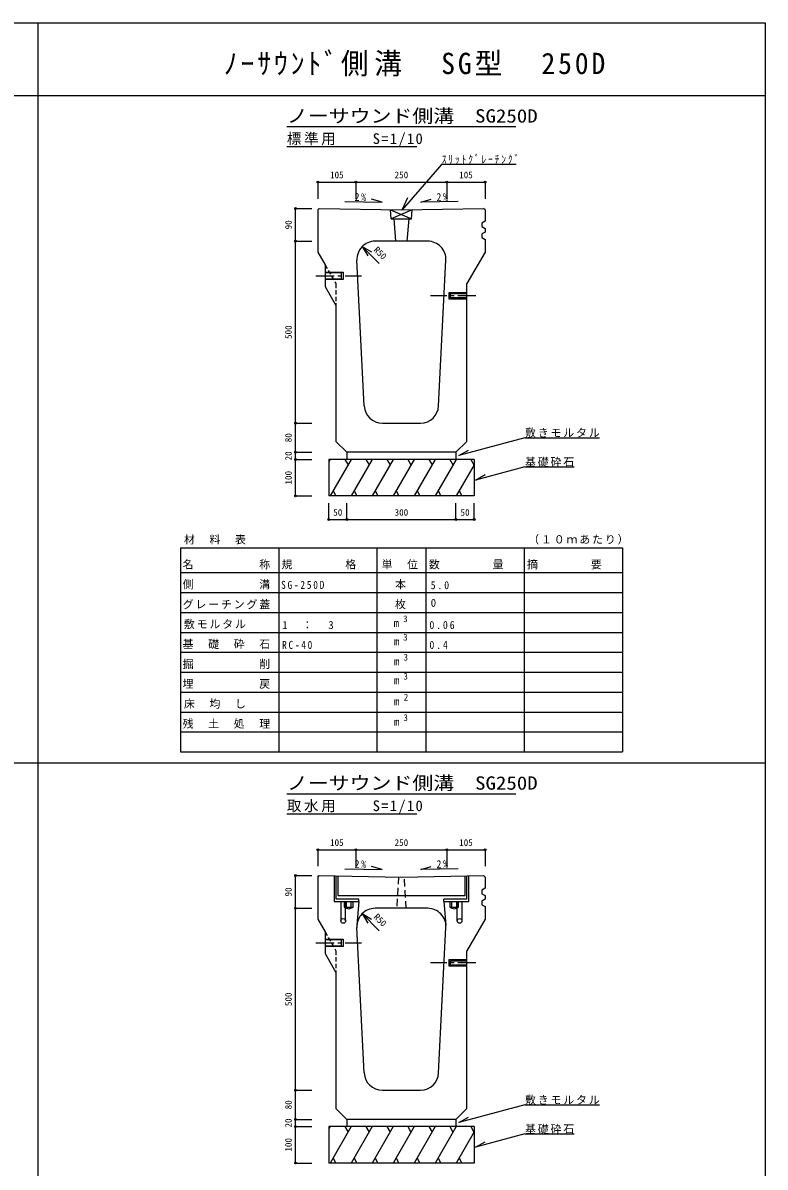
# Model space of a CAD drawing. Units: millimetres at full size, sheet at 1:10. Extents: x -5775 to 2225, y -2710 to 2990.
# Drawn here: x 184 to 2225, y -155 to 2990 of the extents above; entities that cross this region are included whole.
import ezdxf
from ezdxf.enums import TextEntityAlignment as Align

# ---------------------------------------------------------------- set-up
doc = ezdxf.new("R2010")
doc.units = ezdxf.units.MM
doc.header["$LTSCALE"] = 10
doc.header["$PDMODE"] = 32
doc.header["$PDSIZE"] = 5
for name, pattern in [('CHAIN1', [8, 5, -1, 1, -1]), ('DASHED1', [1.8, 1.2, -0.6]), ('DASHED2', [3, 2, -1]), ('DOUBLE_CHAIN2', [12.8, 9, -1, 0.6, -0.6, 0.6, -1])]:
    doc.linetypes.add(name, pattern=pattern)
doc.layers.add('0-0_通り芯', color=7, linetype='Continuous')
doc.styles.add('ＭＳ ゴシック', font='')
doc.styles.get('ＭＳ ゴシック').set_extended_font_data('MS Gothic')

msp = doc.modelspace()

# ---------------------------------------------------------------- linework, layer by layer
at = {"layer": '0-0_通り芯', "color": 2}
for p, q in [((-5774.77, 2989.61), (2225.23, 2989.61)), ((225.23, 2989.61), (225.23, -2710.39)), ((2225.23, 2989.61), (2225.23, -2710.39)), ((-5774.77, 2789.61), (2225.23, 2789.61)), ((-5774.77, 2789.61), (2225.23, 2789.61)), ((1068.23, 575.27), (1068.23, 559.27)), ((1074.23, 559.27), (1074.23, 575.27)), ((1086.23, 575.27), (1086.23, 559.27)), ((1092.23, 559.27), (1092.23, 575.27)), ((1358.23, 575.27), (1358.23, 559.27)), ((1364.23, 559.27), (1364.23, 575.27)), ((1376.23, 575.27), (1376.23, 559.27)), ((1382.23, 559.27), (1382.23, 575.27)), ((1068.23, 559.27), (1092.23, 559.27)), ((1358.23, 559.27), (1382.23, 559.27))]:
    msp.add_line(p, q, dxfattribs=at)
at = {"layer": '0-0_通り芯'}
for p, q in [((910.23, 2704.61), (1540.23, 2704.61)), ((910.23, 2649.61), (1267.73, 2649.61)), ((1336.1, 2601.69), (1541.1, 2601.69)), ((1015.23, 2304.61), (1065.23, 2304.61)), ((1060.23, 2302.61), (1015.23, 2302.61)), ((1060.23, 2286.61), (1060.23, 2302.61)), ((1065.23, 2304.61), (1065.23, 2284.61)), ((1015.23, 2286.61), (1060.23, 2286.61)), ((1065.23, 2284.61), (1015.23, 2284.61)), ((1355.23, 2247.61), (1355.23, 2231.61)), ((1405.23, 2247.61), (1355.23, 2247.61)), ((1360.23, 2245.61), (1405.23, 2245.61)), ((1360.23, 2233.61), (1360.23, 2245.61)), ((1405.23, 2233.61), (1360.23, 2233.61)), ((1355.23, 2231.61), (1405.23, 2231.61)), ((1565.01, 1849.38), (1770.01, 1849.38)), ((1075.23, 1809.61), (1075.23, 1789.61)), ((1375.23, 1809.61), (1375.23, 1789.61)), ((1029.28, 1789.61), (1025.23, 1782.59)), ((1087.02, 1789.61), (1029.28, 1689.61)), ((1069.72, 1789.61), (1078.37, 1774.62)), ((1144.75, 1789.61), (1087.02, 1689.61)), ((1127.45, 1789.61), (1136.1, 1774.62)), ((1202.49, 1789.61), (1144.75, 1689.61)), ((1185.19, 1789.61), (1193.84, 1774.62)), ((1260.22, 1789.61), (1202.49, 1689.61)), ((1242.92, 1789.61), (1251.57, 1774.62)), ((1317.96, 1789.61), (1260.22, 1689.61)), ((1300.66, 1789.61), (1309.31, 1774.62)), ((1375.69, 1789.61), (1317.96, 1689.61)), ((1358.39, 1789.61), (1367.04, 1774.62)), ((1425.23, 1775.41), (1375.69, 1689.61)), ((1416.13, 1789.61), (1424.78, 1774.62)), ((1425.23, 1789.61), (1425.23, 1689.61)), ((1565.01, 1769.58), (1429.12, 1733.17)), ((1565.01, 1769.58), (1700.01, 1769.58)), ((1429.12, 1733.17), (1455.11, 1748.17)), ((1037.2, 1703.32), (1045.12, 1689.61)), ((1094.94, 1703.32), (1102.86, 1689.61)), ((1152.67, 1703.32), (1160.6, 1689.61)), ((1210.41, 1703.32), (1218.33, 1689.61)), ((1268.14, 1703.32), (1276.07, 1689.61)), ((1325.88, 1703.32), (1333.8, 1689.61)), ((1383.61, 1703.32), (1391.54, 1689.61)), ((1425.23, 1689.61), (1025.23, 1689.61)), ((617.73, 1547.15), (1832.73, 1547.15)), ((617.73, 1547.15), (617.73, 1424.03)), ((887.73, 1547.15), (887.73, 1424.03)), ((1157.73, 1547.15), (1157.73, 1424.03)), ((1292.73, 1547.15), (1292.73, 1424.03)), ((1562.73, 1547.15), (1562.73, 1424.03)), ((1832.73, 1547.15), (1832.73, 1424.03)), ((617.73, 1478.75), (1832.73, 1478.75)), ((617.73, 1424.03), (1832.73, 1424.03)), ((617.73, 1424.03), (617.73, 986.27)), ((887.73, 1424.03), (887.73, 986.27)), ((1157.73, 1424.03), (1157.73, 986.27)), ((1292.73, 1424.03), (1292.73, 986.27)), ((1562.73, 1424.03), (1562.73, 986.27)), ((1832.73, 1424.03), (1832.73, 986.27)), ((617.73, 1369.31), (1832.73, 1369.31)), ((617.73, 1314.59), (1832.73, 1314.59)), ((617.73, 1259.87), (1832.73, 1259.87)), ((617.73, 1205.15), (1832.73, 1205.15)), ((617.73, 1150.43), (1832.73, 1150.43)), ((617.73, 1095.71), (1832.73, 1095.71)), ((617.73, 1040.99), (1832.73, 1040.99)), ((617.73, 986.27), (1832.73, 986.27)), ((703.23, 986.27), (1612.23, 986.27)), ((910.23, 871.27), (1540.23, 871.27)), ((910.23, 816.27), (1267.73, 816.27)), ((1050.23, 645.37), (1050.23, 591.27)), ((1400.23, 591.27), (1400.23, 645.37)), ((1050.23, 591.27), (1400.23, 591.27)), ((1015.23, 471.27), (1065.23, 471.27)), ((1060.23, 469.27), (1015.23, 469.27)), ((1015.23, 453.27), (1060.23, 453.27)), ((1065.23, 451.27), (1015.23, 451.27)), ((1060.23, 453.27), (1060.23, 469.27)), ((1065.23, 471.27), (1065.23, 451.27)), ((1355.23, 414.27), (1355.23, 398.27)), ((1405.23, 414.27), (1355.23, 414.27)), ((1360.23, 412.27), (1405.23, 412.27)), ((1360.23, 400.27), (1360.23, 412.27)), ((1355.23, 398.27), (1405.23, 398.27)), ((1405.23, 400.27), (1360.23, 400.27)), ((1565.01, 16.05), (1770.01, 16.05)), ((1075.23, -23.73), (1075.23, -43.73)), ((1375.23, -23.73), (1375.23, -43.73)), ((1029.28, -43.73), (1025.23, -50.74)), ((1087.02, -43.73), (1029.28, -143.73)), ((1069.72, -43.73), (1078.37, -58.71)), ((1144.75, -43.73), (1087.02, -143.73)), ((1127.45, -43.73), (1136.1, -58.71)), ((1202.49, -43.73), (1144.75, -143.73)), ((1185.19, -43.73), (1193.84, -58.71)), ((1260.22, -43.73), (1202.49, -143.73)), ((1242.92, -43.73), (1251.57, -58.71)), ((1317.96, -43.73), (1260.22, -143.73)), ((1300.66, -43.73), (1309.31, -58.71)), ((1375.69, -43.73), (1317.96, -143.73)), ((1358.39, -43.73), (1367.04, -58.71)), ((1425.23, -57.92), (1375.69, -143.73)), ((1416.13, -43.73), (1424.78, -58.71)), ((1425.23, -43.73), (1425.23, -143.73)), ((1565.01, -63.75), (1429.12, -100.16)), ((1429.12, -100.16), (1455.11, -85.16)), ((1565.01, -63.75), (1700.01, -63.75)), ((1425.23, -143.73), (1025.23, -143.73)), ((1037.2, -130.01), (1045.12, -143.73)), ((1094.94, -130.01), (1102.86, -143.73)), ((1152.67, -130.01), (1160.6, -143.73)), ((1210.41, -130.01), (1218.33, -143.73)), ((1268.14, -130.01), (1276.07, -143.73)), ((1325.88, -130.01), (1333.8, -143.73)), ((1383.61, -130.01), (1391.54, -143.73))]:
    msp.add_line(p, q, dxfattribs=at)
at = {"layer": '0-0_通り芯', "color": 4}
for p, q in [((995.23, 2552.13), (1100.23, 2552.13)), ((995.23, 2552.13), (995.23, 2505.62)), ((1100.23, 2552.13), (1100.23, 2505.62)), ((1100.23, 2552.13), (1350.23, 2552.13)), ((1350.23, 2552.13), (1350.23, 2505.62)), ((1350.23, 2552.13), (1455.23, 2552.13)), ((1455.23, 2552.13), (1455.23, 2505.62)), ((934.23, 2389.61), (934.23, 2479.61)), ((934.23, 2479.61), (979.23, 2479.61)), ((934.23, 1889.61), (934.23, 2389.61)), ((934.23, 2389.61), (979.23, 2389.61)), ((1164.45, 2327.95), (1117.44, 2374.96)), ((1117.44, 2374.96), (1132.44, 2348.98)), ((1117.44, 2374.96), (1143.42, 2359.96)), ((934.23, 1809.61), (934.23, 1889.61)), ((934.23, 1889.61), (979.23, 1889.61)), ((934.23, 1789.61), (934.23, 1809.61)), ((934.23, 1809.61), (979.23, 1809.61)), ((934.23, 1689.61), (934.23, 1789.61)), ((934.23, 1789.61), (979.23, 1789.61)), ((934.23, 1689.61), (979.23, 1689.61)), ((1025.23, 1624.61), (1025.23, 1669.61)), ((1075.23, 1624.61), (1075.23, 1669.61)), ((1375.23, 1624.61), (1375.23, 1669.61)), ((1425.23, 1624.61), (1425.23, 1669.61)), ((1025.23, 1624.61), (1075.23, 1624.61)), ((1075.23, 1624.61), (1375.23, 1624.61)), ((1375.23, 1624.61), (1425.23, 1624.61)), ((-5774.77, 956.27), (2225.23, 956.27)), ((995.23, 717.27), (1100.23, 717.27)), ((995.23, 717.27), (995.23, 672.27)), ((1100.23, 717.27), (1100.23, 672.27)), ((1100.23, 717.27), (1350.23, 717.27)), ((1350.23, 717.27), (1350.23, 672.27)), ((1350.23, 717.27), (1455.23, 717.27)), ((1455.23, 717.27), (1455.23, 672.27)), ((934.23, 556.27), (934.23, 646.27)), ((934.23, 646.27), (979.23, 646.27)), ((1040.23, 645.55), (1040.23, 575.27)), ((1046.23, 581.27), (1046.23, 645.44)), ((1404.23, 645.44), (1404.23, 581.27)), ((1410.23, 575.27), (1410.23, 645.55)), ((1040.23, 575.27), (1108.23, 575.27)), ((1058.73, 575.27), (1058.73, 521.77)), ((1071.73, 521.77), (1071.73, 575.27)), ((1342.23, 575.27), (1342.23, 581.27)), ((1404.23, 581.27), (1342.23, 581.27)), ((1342.23, 575.27), (1410.23, 575.27)), ((1378.73, 521.77), (1378.73, 575.27)), ((1391.73, 575.27), (1391.73, 521.77)), ((934.23, 56.27), (934.23, 556.27)), ((934.23, 556.27), (979.23, 556.27)), ((1164.45, 494.62), (1117.44, 541.63)), ((1117.44, 541.63), (1132.44, 515.65)), ((1117.44, 541.63), (1143.42, 526.63)), ((934.23, -23.73), (934.23, 56.27)), ((934.23, 56.27), (979.23, 56.27)), ((934.23, -43.73), (934.23, -23.73)), ((934.23, -23.73), (979.23, -23.73)), ((934.23, -143.73), (934.23, -43.73)), ((934.23, -43.73), (979.23, -43.73)), ((934.23, -143.73), (979.23, -143.73))]:
    msp.add_line(p, q, dxfattribs=at)
at = {"layer": '0-0_通り芯', "color": 3}
for p, q in [((995.23, 2475.61), (999.23, 2479.61)), ((995.23, 2475.61), (995.23, 2359.61)), ((999.23, 2479.61), (1225.23, 2475.61)), ((1197.23, 2450.81), (1195.24, 2476.14)), ((1195.24, 2476.14), (1253.23, 2450.81)), ((1225.23, 2475.61), (1451.23, 2479.61)), ((1455.23, 2475.61), (1451.23, 2479.61)), ((1455.23, 2475.61), (1455.23, 2444.61)), ((1197.23, 2450.81), (1253.23, 2450.81)), ((1209.94, 2389.61), (1205.23, 2450.81)), ((1245.23, 2450.81), (1240.53, 2389.61)), ((1455.23, 2444.61), (1446.23, 2439.61)), ((1446.23, 2439.61), (1446.23, 2429.61)), ((1446.23, 2429.61), (1455.23, 2424.61)), ((1455.23, 2424.61), (1455.23, 2414.61)), ((1455.23, 2414.61), (1446.23, 2409.61)), ((1446.23, 2409.61), (1446.23, 2399.61)), ((1446.23, 2399.61), (1455.23, 2394.61)), ((1455.23, 2394.61), (1455.23, 2359.61)), ((995.23, 2359.61), (1015.23, 2324.97)), ((1297.67, 2389.61), (1152.8, 2389.61)), ((1455.23, 2359.61), (1405.23, 2273)), ((1122.86, 1937.11), (1102.86, 2337.11)), ((1327.61, 1937.11), (1347.61, 2337.11)), ((1015.23, 2324.97), (1015.23, 2264.97)), ((1015.23, 2264.97), (1045.23, 2213)), ((1405.23, 1839.61), (1405.23, 2273)), ((1045.23, 2213), (1045.23, 1839.61)), ((1172.8, 1889.61), (1277.67, 1889.61)), ((1075.23, 1809.61), (1045.23, 1839.61)), ((1375.23, 1809.61), (1405.23, 1839.61)), ((1375.23, 1809.61), (1075.23, 1809.61)), ((995.23, 642.27), (999.23, 646.27)), ((995.23, 642.27), (995.23, 526.27)), ((1455.23, 642.27), (1451.23, 646.27)), ((1455.23, 642.27), (1455.23, 611.27)), ((1455.23, 611.27), (1446.23, 606.27)), ((1446.23, 606.27), (1446.23, 596.27)), ((1108.23, 575.27), (1102.96, 510.32)), ((1342.23, 575.27), (1347.51, 510.32)), ((1446.23, 596.27), (1455.23, 591.27)), ((1455.23, 581.27), (1446.23, 576.27)), ((1446.23, 576.27), (1446.23, 566.27)), ((1446.23, 566.27), (1455.23, 561.27)), ((1455.23, 591.27), (1455.23, 581.27)), ((1297.67, 556.27), (1152.8, 556.27)), ((1455.23, 561.27), (1455.23, 526.27)), ((995.23, 526.27), (1015.23, 491.63)), ((1122.86, 103.78), (1102.86, 503.78)), ((1327.61, 103.78), (1347.61, 503.78)), ((1455.23, 526.27), (1405.23, 439.67)), ((1015.23, 491.63), (1015.23, 431.63)), ((1015.23, 431.63), (1045.23, 379.67)), ((1405.23, 6.27), (1405.23, 439.67)), ((1045.23, 379.67), (1045.23, 6.27)), ((1172.8, 56.27), (1277.67, 56.27)), ((1075.23, -23.73), (1045.23, 6.27)), ((1375.23, -23.73), (1405.23, 6.27)), ((1375.23, -23.73), (1075.23, -23.73))]:
    msp.add_line(p, q, dxfattribs=at)
at = {"layer": '0-0_通り芯', "color": 3, "linetype": 'DASHED1'}
for p, q in [((1015.23, 2324.97), (1045.23, 2273)), ((1045.23, 2273), (1045.23, 2213)), ((1015.23, 491.63), (1045.23, 439.67)), ((1045.23, 439.67), (1045.23, 379.67))]:
    msp.add_line(p, q, dxfattribs=at)
at = {"layer": '0-0_通り芯', "linetype": 'CHAIN1'}
for p, q in [((990.23, 2294.61), (1115.23, 2294.61)), ((1430.23, 2239.61), (1305.23, 2239.61)), ((990.23, 461.27), (1115.23, 461.27)), ((1430.23, 406.27), (1305.23, 406.27))]:
    msp.add_line(p, q, dxfattribs=at)
at = {"layer": '0-0_通り芯', "color": 4, "linetype": 'DOUBLE_CHAIN2'}
msp.add_line((-5774.77, 956.27), (2225.23, 956.27), dxfattribs=at)
at = {"layer": '0-0_通り芯', "color": 3, "linetype": 'DASHED2'}
for p, q in [((1217.23, 642.41), (1212.23, 556.27)), ((1238.23, 556.27), (1233.23, 642.41))]:
    msp.add_line(p, q, dxfattribs=at)
at = {"layer": '0-0_通り芯'}
for points in [[(1336.1, 2601.69), (1226.98, 2475.64), (1243.07, 2509.99)], [(1069.27, 2498.37), (1172.15, 2496.55), (1143.32, 2504.83)], [(1381.2, 2498.37), (1278.31, 2496.55), (1307.15, 2504.83)], [(1565.01, 1849.38), (1383.5, 1800.75), (1409.48, 1815.75)], [(1425.23, 1789.61), (1025.23, 1789.61), (1025.23, 1689.61)], [(1069.27, 665.04), (1172.15, 663.22), (1143.32, 671.49)], [(1381.2, 665.04), (1278.31, 663.22), (1307.15, 671.49)], [(1565.01, 16.05), (1383.5, -32.58), (1409.48, -17.58)], [(1425.23, -43.73), (1025.23, -43.73), (1025.23, -143.73)]]:
    msp.add_lwpolyline(points, dxfattribs=at)
at = {"layer": '0-0_通り芯', "color": 3}
for points in [[(1253.23, 2450.81), (1255.23, 2476.14), (1197.23, 2450.81)], [(999.23, 646.27), (1225.23, 642.27), (1451.23, 646.27)]]:
    msp.add_lwpolyline(points, dxfattribs=at)
at = {"layer": '0-0_通り芯', "color": 4}
msp.add_lwpolyline([(1108.23, 575.27), (1108.23, 581.27), (1046.23, 581.27)], dxfattribs=at)
for centre in [(1065.23, 521.77), (1385.23, 521.77)]:
    msp.add_circle(centre, 6.5, dxfattribs=at)
at = {"layer": '0-0_通り芯', "color": 3}
for centre, start, end in [((1152.8, 2339.61), 90, 182.86241), ((1297.67, 2339.61), 357.13759, 90), ((1172.8, 1939.61), 182.86241, 270), ((1277.67, 1939.61), 270, 357.13759), ((1152.8, 506.27), 90, 182.86241), ((1297.67, 506.27), 357.13759, 90), ((1172.8, 106.27), 182.86241, 270), ((1277.67, 106.27), 270, 357.13759)]:
    msp.add_arc(centre, 50, start, end, dxfattribs=at)
at = {"layer": '0-0_通り芯', "color": 2}
for centre in [(1080.23, 575.27), (1370.23, 575.27)]:
    msp.add_arc(centre, 20, 233.1301, 306.8699, dxfattribs=at)
at = {"layer": '0-0_通り芯', "color": 4}
for p in [(995.23, 2552.13), (1100.23, 2552.13), (1350.23, 2552.13), (1455.23, 2552.13), (934.23, 2479.61), (934.23, 2389.61), (934.23, 1889.61), (934.23, 1809.61), (934.23, 1789.61), (934.23, 1689.61), (1025.23, 1624.61), (1075.23, 1624.61), (1375.23, 1624.61), (1425.23, 1624.61), (995.23, 717.27), (1100.23, 717.27), (1350.23, 717.27), (1455.23, 717.27), (934.23, 646.27), (934.23, 556.27), (934.23, 56.27), (934.23, -23.73), (934.23, -43.73), (934.23, -143.73)]:
    msp.add_point(p, dxfattribs=at)

# ---------------------------------------------------------------- texts
at = {"layer": '0-0_通り芯', "color": 3, "style": 'ＭＳ ゴシック', "width": 1.15}
for p in [(910.23, 2704.61), (910.23, 871.27)]:
    msp.add_text('ノーサウンド側溝\u3000SG250D', height=36.66, dxfattribs=at).set_placement(p, align=Align.BOTTOM_LEFT)
at = {"layer": '0-0_通り芯', "color": 4, "style": 'ＭＳ ゴシック'}
for s, p in [('105', (1028.98, 2557.13)), ('250', (1206.48, 2557.13)), ('105', (1383.98, 2557.13)), ('50', (1037.73, 1629.61)), ('300', (1206.48, 1629.61)), ('50', (1387.73, 1629.61)), ('3', (1229.76, 1337.21)), ('3', (1229.76, 1286.6)), ('3', (1230.93, 1231.53)), ('3', (1230.66, 1179.28)), ('2', (1231.56, 1121.75)), ('3', (1230.66, 1065.66)), ('105', (1028.98, 722.27)), ('250', (1206.48, 722.27)), ('105', (1383.98, 722.27))]:
    msp.add_text(s, height=18.33, dxfattribs=at).set_placement(p, align=Align.BOTTOM_LEFT)
for s, rotation, p in [('90', 90, (929.23, 2422.11)), ('R50', 315, (1143.42, 2359.96)), ('500', 90, (929.23, 2120.86)), ('80', 90, (929.23, 1837.11)), ('20', 90, (929.23, 1787.11)), ('100', 90, (929.23, 1720.86)), ('90', 90, (929.23, 588.77)), ('R50', 315, (1143.42, 526.63)), ('500', 90, (929.23, 287.52)), ('80', 90, (929.23, 3.77)), ('20', 90, (929.23, -46.23)), ('100', 90, (929.23, -112.48))]:
    msp.add_text(s, height=18.33, rotation=rotation, dxfattribs=at).set_placement(p, align=Align.BOTTOM_LEFT)
at = {"layer": '0-0_通り芯', "style": 'ＭＳ ゴシック'}
for s, p in [('0', (1305.73, 1378.25)), ('m', (1203.66, 1322.85)), ('m', (1204.56, 1272.23)), ('m', (1204.56, 1217.51)), ('m', (1204.56, 1165.53)), ('m', (1204.65, 1107.39)), ('m', (1204.83, 1051.3))]:
    msp.add_text(s, height=21.99, dxfattribs=at).set_placement(p, align=Align.BOTTOM_LEFT)
at = {"layer": '0-0_通り芯', "color": 2, "insert": (736.87, 2842.39), "char_height": 58.65, "attachment_point": 7, "style": 'ＭＳ ゴシック'}
msp.add_mtext('\\T1.21;\\W0.95;ﾉｰｻｳﾝﾄﾞ側溝\u3000SG型\u3000250D', dxfattribs=at)
at = {"layer": '0-0_通り芯', "attachment_point": 7, "style": 'ＭＳ ゴシック'}
for s, insert, char_height in [('\\T1.18;標準用\u3000\u3000S=1/10', (910.23, 2649.61), 29.33), ('\\T1.39;\\W0.85;ｽﾘｯﾄｸﾞﾚｰﾁﾝｸﾞ', (1336.1, 2601.69), 21.99), ('\\T1.17;敷きモルタル', (1565.01, 1849.38), 21.99), ('\\T1.17;基礎砕石', (1565.01, 1769.58), 21.99), ('\\T1.17;材\u3000料\u3000表', (627.23, 1556.09), 21.99), ('\\T1.17;（１０ｍあたり）', (1573.99, 1556.09), 21.99), ('\\T1.17;名\u3000\u3000\u3000\u3000\u3000称', (623.73, 1487.69), 21.99), ('\\T1.17;規\u3000\u3000\u3000\u3000格', (895.48, 1487.69), 21.99), ('\\T1.17;単\u3000位', (1170.73, 1487.69), 21.99), ('\\T1.17;数\u3000\u3000\u3000\u3000量', (1300.48, 1487.69), 21.99), ('\\T1.17;摘\u3000\u3000\u3000\u3000要', (1570.48, 1487.69), 21.99), ('\\T1.17;側\u3000\u3000\u3000\u3000\u3000溝', (623.73, 1432.97), 21.99), ('\\T1.39;\\W0.85;SG-250D', (894.48, 1433.76), 21.99), ('\\T1.17;\u3000本', (1172.48, 1432.97), 21.99), ('\\T1.38;\\W0.9;5.0', (1305.73, 1432.97), 21.99), ('\\T1.17;グレーチング蓋', (623.73, 1378.25), 21.99), ('\\T1.17;\u3000枚', (1172.48, 1378.25), 21.99), ('\\T1.17;敷モルタル', (627.23, 1323.53), 21.99), ('\\T1.21;1\u3000：\u30003', (897.23, 1323.53), 21.99), ('\\T1.38;\\W0.9;0.06', (1302.23, 1323.53), 21.99), ('\\T1.17;基\u3000礎\u3000砕\u3000石', (623.73, 1268.81), 21.99), ('\\T1.38;\\W0.85;RC-40', (897.23, 1268.81), 21.99), ('\\T1.38;\\W0.9;0.4', (1302.23, 1268.81), 21.99), ('\\T1.17;掘\u3000\u3000\u3000\u3000\u3000削', (623.73, 1214.09), 21.99), ('\\T1.17;埋\u3000\u3000\u3000\u3000\u3000戻', (623.73, 1159.37), 21.99), ('\\T1.17;床\u3000均\u3000し', (627.23, 1104.65), 21.99), ('\\T1.17;残\u3000土\u3000処\u3000理', (623.73, 1049.93), 21.99), ('\\T1.18;取水用\u3000\u3000S=1/10', (910.23, 816.27), 29.33), ('\\T1.17;敷きモルタル', (1565.01, 16.05), 21.99), ('\\T1.17;基礎砕石', (1565.01, -63.75), 21.99)]:
    msp.add_mtext(s, dxfattribs=dict(at, insert=insert, char_height=char_height))
at = {"layer": '0-0_通り芯', "char_height": 21.99, "attachment_point": 7, "style": 'ＭＳ ゴシック'}
for insert, rotation in [((1096.19, 2499.92), 358.986), ((1321.79, 2499.34), 1.014), ((1096.19, 666.59), 358.986), ((1321.79, 666.01), 1.014)]:
    msp.add_mtext('\\T1.36;\\W0.9;2%', dxfattribs=dict(at, insert=insert, rotation=rotation))

doc.saveas('drawing.dxf')
